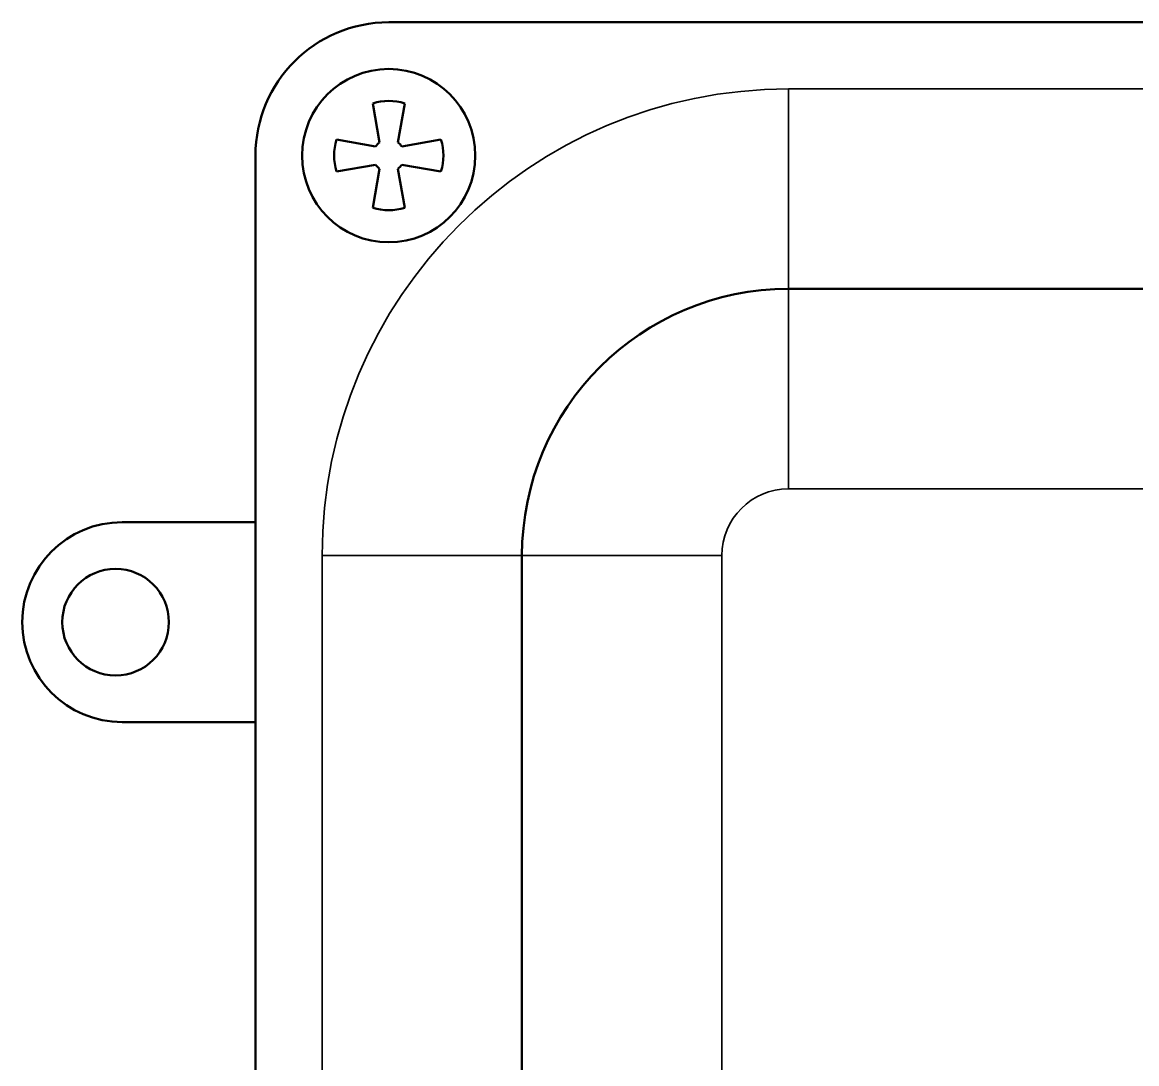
# Model space of a CAD drawing. Header units: millimetres. Extents: x 0 to 25230, y 0 to 17820.
# Drawn here: x 20360 to 20987, y 12460 to 13046 of the extents above; entities that cross this region are included whole.
import ezdxf

# ---------------------------------------------------------------- set-up
doc = ezdxf.new("R2010")
doc.units = ezdxf.units.MM
doc.header["$LTSCALE"] = 30
doc.layers.add('Видимые тонкие (ГОСТ)', color=7, linetype='Continuous', lineweight=35)
doc.layers.add('Видимый контур (ГОСТ)', color=7, linetype='Continuous', lineweight=50)

msp = doc.modelspace()

# ---------------------------------------------------------------- linework, layer by layer
at = {"layer": 'Видимые тонкие (ГОСТ)'}
for p, q in [((20790.7533, 13008.2862), (20790.7533, 12895.7862)), ((22710.7533, 13008.2862), (20790.7533, 13008.2862)), ((20790.7533, 12895.7862), (20790.7533, 12783.2862)), ((20790.7533, 12783.2862), (22710.7533, 12783.2862)), ((20640.7533, 12745.7862), (20528.2533, 12745.7862)), ((20528.2533, 12745.7862), (20528.2533, 12033.2862)), ((20640.7533, 12745.7862), (20753.2533, 12745.7862)), ((20753.2533, 12033.2862), (20753.2533, 12745.7862))]:
    msp.add_line(p, q, dxfattribs=at)
for radius in [262.5, 37.5]:
    msp.add_arc((20790.7533, 12745.7862), radius, 90, 180, dxfattribs=at)
at = {"layer": 'Видимый контур (ГОСТ)'}
for p, q in [((22935.7533, 13045.7862), (20565.7533, 13045.7862)), ((20560.6329, 12978.1876), (20556.7533, 13000.1897)), ((20574.7533, 13000.1897), (20570.8738, 12978.1876)), ((20536.3499, 12979.7862), (20558.3519, 12975.9067)), ((20573.1547, 12975.9067), (20595.1567, 12979.7862)), ((20490.7533, 12970.7862), (20490.7533, 11808.2862)), ((20558.3519, 12965.6658), (20536.3499, 12961.7862)), ((20595.1567, 12961.7862), (20573.1547, 12965.6658)), ((20556.7533, 12941.3828), (20560.6329, 12963.3848)), ((20570.8738, 12963.3848), (20574.7533, 12941.3828)), ((20790.7533, 12895.7862), (22710.7533, 12895.7862)), ((20415.7533, 12764.5362), (20490.7533, 12764.5362)), ((20640.7533, 12033.2862), (20640.7533, 12745.7862)), ((20490.7533, 12652.0362), (20415.7533, 12652.0362))]:
    msp.add_line(p, q, dxfattribs=at)
for centre, radius in [((20565.7533, 12970.7862), 48.75), ((20412.0033, 12708.2862), 30)]:
    msp.add_circle(centre, radius, dxfattribs=at)
for centre, radius, start, end in [((20565.7533, 12970.7862), 75, 90, 180), ((20565.7533, 12970.7862), 30.75, 72.9813526, 107.0186474), ((20565.7533, 12970.7862), 30.75, 162.9813526, 197.0186474), ((20565.7533, 12970.7862), 9, 124.6762594, 145.3237406), ((20565.7533, 12970.7862), 9, 34.6762594, 55.3237406), ((20565.7533, 12970.7862), 30.75, 342.9813526, 17.0186474), ((20565.7533, 12970.7862), 9, 214.6762594, 235.3237406), ((20565.7533, 12970.7862), 9, 304.6762594, 325.3237406), ((20565.7533, 12970.7862), 30.75, 252.9813526, 287.0186474), ((20790.7533, 12745.7862), 150, 90, 180), ((20415.7533, 12708.2862), 56.25, 90, 270)]:
    msp.add_arc(centre, radius, start, end, dxfattribs=at)

doc.saveas('drawing.dxf')
